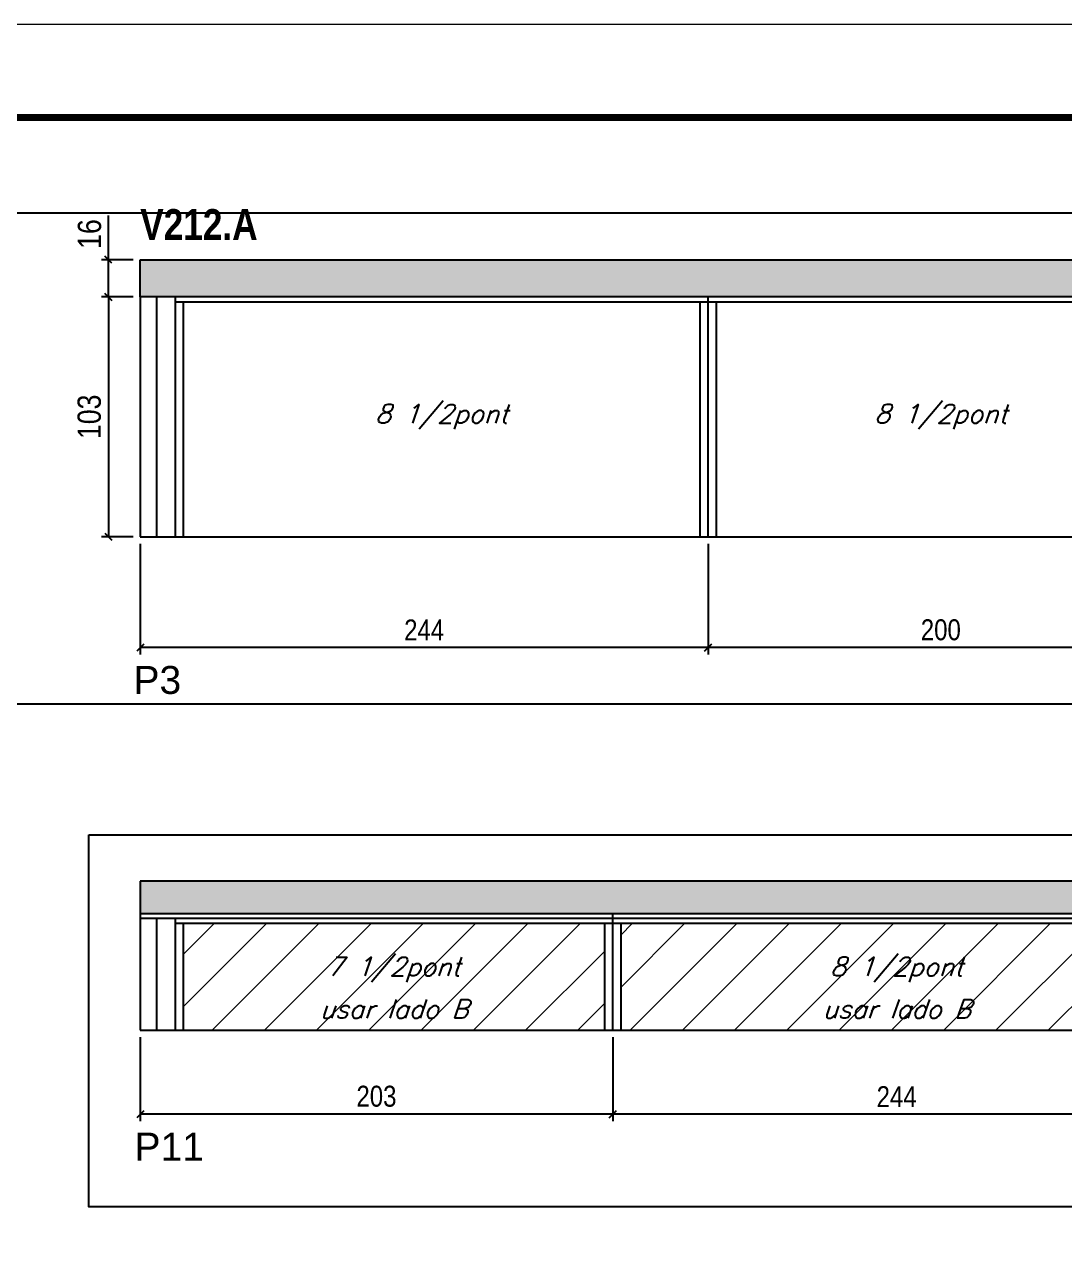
# Model space of a CAD drawing. Extents: x 2603 to 22413, y 1253 to 30260.
# Drawn here: x 4698 to 5145, y 24750 to 25275 of the extents above; entities that cross this region are included whole.
import ezdxf

# ---------------------------------------------------------------- set-up
doc = ezdxf.new("R2010")
doc.units = 0
doc.linetypes.add('DASHED', pattern=[0.75, 0.5, -0.25])
for name, color, linetype in [('5', 5, 'Continuous'), ('COTA', 241, 'Continuous'), ('NOMENCLATURA', 7, 'Continuous'), ('Painéis', 200, 'Continuous'), ('SARR_2.2x7', 40, 'Continuous'), ('SARR_3.5x7', 81, 'Continuous'), ('texto', 7, 'Continuous')]:
    doc.layers.add(name, color=color, linetype=linetype)
for name, color, linetype, lineweight in [('Folhas', 255, 'Continuous', 9), ('Hachura', 251, 'Continuous', 9), ('SARRAFO DE PRESSAO', 251, 'DASHED', 9)]:
    doc.layers.add(name, color=color, linetype=linetype, lineweight=lineweight)
doc.styles.add('COTA TECNICA', font='techl___.ttf', dxfattribs={"height": 10})
doc.styles.add('COTA TECNICA-50', font='techl___.ttf', dxfattribs={"height": 9})
doc.styles.add('Romans', font='romans.shx')
doc.styles.get("Standard").update_dxf_attribs({"font": 'arial.ttf'})
doc.styles.add('TECNICA', font='techb___.ttf', dxfattribs={"height": 10})
doc.dimstyles.new('COTA PAINEL-50', dxfattribs={"dimtxt": 9, "dimasz": 3, "dimexe": 3, "dimexo": 3, "dimgap": 3, "dimtad": 1, "dimdec": 1, "dimzin": 12, "dimdsep": 46, "dimtxsty": 'COTA TECNICA-50', "dimblk1": 'OBLIQUE', "dimblk2": 'OBLIQUE', "dimsah": 1, "dimcen": 0.9, "dimclrd": 4, "dimclre": 4, "dimclrt": 240, "dimadec": 1, "dimazin": 3, "dimtfac": 1, "dimtdec": 1, "dimtmove": 0, "dimatfit": 3, "dimfxl": 1, "dimtolj": 1, "dimtzin": 12, "dimarcsym": 0})
doc.dimstyles.new('PAINEL', dxfattribs={"dimtxt": 10, "dimasz": 3, "dimexe": 3, "dimexo": 3, "dimgap": 3, "dimtad": 1, "dimdec": 1, "dimzin": 12, "dimdsep": 46, "dimtxsty": 'COTA TECNICA', "dimblk1": 'OBLIQUE', "dimblk2": 'OBLIQUE', "dimsah": 1, "dimcen": 0.9, "dimclrd": 4, "dimclre": 4, "dimclrt": 240, "dimadec": 1, "dimazin": 3, "dimtfac": 1, "dimtdec": 1, "dimtmove": 0, "dimatfit": 3, "dimfxl": 1, "dimtolj": 1, "dimtzin": 12, "dimarcsym": 0})

# ---------------------------------------------------------------- blocks, each defined once
blk = doc.blocks.new('9999999999')
at = {"layer": 'Folhas'}
blk.add_lwpolyline([(98138.98, 34190.21), (99623.98, 34190.21), (99623.98, 35240.21), (98138.98, 35240.21)], close=True, dxfattribs=at)
at = {"layer": 'Folhas', "color": 30, "const_width": 3}
blk.add_lwpolyline([(98213.98, 34230.21), (99583.98, 34230.21), (99583.98, 35200.21), (98213.98, 35200.21)], close=True, dxfattribs=at)
blk = doc.blocks.new('_Oblique')
at = {"color": 0, "linetype": 'ByBlock', "lineweight": -2}
blk.add_line((-0.5, -0.5), (0.5, 0.5), dxfattribs=at)
blk = doc.blocks.new('*D523')
at = {"layer": 'COTA', "color": 4, "linetype": 'ByBlock', "lineweight": -2, "transparency": 16777216}
for p, q in [((4991.86, 25051.82), (4991.86, 25004.18)), ((5191.86, 25051.82), (5191.86, 25004.18)), ((5191.86, 25007.18), (4991.86, 25007.18))]:
    blk.add_line(p, q, dxfattribs=at)
at = {"layer": 'Defpoints', "color": 0, "linetype": 'ByBlock', "transparency": 16777216}
for p in [(4991.86, 25054.82), (5191.86, 25054.82), (4991.86, 25007.18)]:
    blk.add_point(p, dxfattribs=at)
at = {"layer": 'COTA', "color": 4, "linetype": 'ByBlock', "lineweight": -2, "transparency": 16777216, "xscale": 3, "yscale": 3, "zscale": 3, "rotation": 180}
blk.add_blockref('_Oblique', (4991.86, 25007.18), dxfattribs=at)
at = {"layer": 'COTA', "color": 4, "linetype": 'ByBlock', "lineweight": -2, "transparency": 16777216, "xscale": 3, "yscale": 3, "zscale": 3}
blk.add_blockref('_Oblique', (5191.86, 25007.18), dxfattribs=at)
at = {"layer": 'COTA', "color": 240, "linetype": 'ByBlock', "transparency": 16777216, "insert": (5091.86, 25014.77), "char_height": 9, "attachment_point": 5, "style": 'COTA TECNICA-50'}
blk.add_mtext('\\A1;200', dxfattribs=at)
blk = doc.blocks.new('*D2819')
at = {"layer": 'COTA', "color": 4, "linetype": 'ByBlock', "lineweight": -2, "transparency": 16777216}
for p, q in [((4747.86, 25051.82), (4747.86, 25004.18)), ((4991.86, 25051.82), (4991.86, 25004.18)), ((4991.86, 25007.18), (4747.86, 25007.18))]:
    blk.add_line(p, q, dxfattribs=at)
at = {"layer": 'Defpoints', "color": 0, "linetype": 'ByBlock', "transparency": 16777216}
for p in [(4747.86, 25054.82), (4991.86, 25054.82), (4747.86, 25007.18)]:
    blk.add_point(p, dxfattribs=at)
at = {"layer": 'COTA', "color": 4, "linetype": 'ByBlock', "lineweight": -2, "transparency": 16777216, "xscale": 3, "yscale": 3, "zscale": 3, "rotation": 180}
blk.add_blockref('_Oblique', (4747.86, 25007.18), dxfattribs=at)
at = {"layer": 'COTA', "color": 4, "linetype": 'ByBlock', "lineweight": -2, "transparency": 16777216, "xscale": 3, "yscale": 3, "zscale": 3}
blk.add_blockref('_Oblique', (4991.86, 25007.18), dxfattribs=at)
at = {"layer": 'COTA', "color": 240, "linetype": 'ByBlock', "transparency": 16777216, "insert": (4869.86, 25014.75), "char_height": 9, "attachment_point": 5, "style": 'COTA TECNICA-50'}
blk.add_mtext('\\A1;244', dxfattribs=at)
blk = doc.blocks.new('*D2825')
at = {"layer": 'COTA', "color": 4, "linetype": 'ByBlock', "lineweight": -2, "transparency": 16777216}
for p, q in [((4744.86, 25157.82), (4731.22, 25157.82)), ((4734.22, 25157.82), (4734.22, 25054.82)), ((4744.86, 25054.82), (4731.22, 25054.82))]:
    blk.add_line(p, q, dxfattribs=at)
at = {"layer": 'Defpoints', "color": 0, "linetype": 'ByBlock', "transparency": 16777216}
for p in [(4747.86, 25157.82), (4734.22, 25054.82), (4747.86, 25054.82)]:
    blk.add_point(p, dxfattribs=at)
at = {"layer": 'COTA', "color": 4, "linetype": 'ByBlock', "lineweight": -2, "transparency": 16777216, "xscale": 3, "yscale": 3, "zscale": 3}
for p, rotation in [((4734.22, 25157.82), 90), ((4734.22, 25054.82), 270)]:
    blk.add_blockref('_Oblique', p, dxfattribs=dict(at, rotation=rotation))
at = {"layer": 'COTA', "color": 240, "linetype": 'ByBlock', "transparency": 16777216, "insert": (4726, 25106.32), "char_height": 10, "attachment_point": 5, "rotation": 90, "style": 'COTA TECNICA'}
blk.add_mtext('\\A1;103', dxfattribs=at)
blk = doc.blocks.new('*D2826')
at = {"layer": 'COTA', "color": 4, "linetype": 'ByBlock', "lineweight": -2, "transparency": 16777216}
for p, q in [((4734.22, 25173.82), (4734.22, 25192.83)), ((4744.86, 25173.82), (4731.22, 25173.82)), ((4734.22, 25157.82), (4734.22, 25173.82)), ((4744.86, 25157.82), (4731.22, 25157.82))]:
    blk.add_line(p, q, dxfattribs=at)
at = {"layer": 'Defpoints', "color": 0, "linetype": 'ByBlock', "transparency": 16777216}
for p in [(4734.22, 25173.82), (4747.86, 25173.82), (4747.86, 25157.82)]:
    blk.add_point(p, dxfattribs=at)
at = {"layer": 'COTA', "color": 4, "linetype": 'ByBlock', "lineweight": -2, "transparency": 16777216, "xscale": 3, "yscale": 3, "zscale": 3}
for p, rotation in [((4734.22, 25173.82), 90), ((4734.22, 25157.82), 270)]:
    blk.add_blockref('_Oblique', p, dxfattribs=dict(at, rotation=rotation))
at = {"layer": 'COTA', "color": 240, "linetype": 'ByBlock', "transparency": 16777216, "insert": (4726.12, 25184.83), "char_height": 10, "attachment_point": 5, "rotation": 90, "style": 'COTA TECNICA'}
blk.add_mtext('\\A1;16', dxfattribs=at)
blk = doc.blocks.new('*D524')
at = {"layer": 'COTA', "color": 4, "linetype": 'ByBlock', "lineweight": -2, "transparency": 16777216}
for p, q in [((4950.86, 24839.79), (4950.86, 24803.7)), ((5194.86, 24839.79), (5194.86, 24803.7)), ((5194.86, 24806.7), (4950.86, 24806.7))]:
    blk.add_line(p, q, dxfattribs=at)
at = {"layer": 'Defpoints', "color": 0, "linetype": 'ByBlock', "transparency": 16777216}
for p in [(4950.86, 24842.79), (5194.86, 24842.79), (4950.86, 24806.7)]:
    blk.add_point(p, dxfattribs=at)
at = {"layer": 'COTA', "color": 4, "linetype": 'ByBlock', "lineweight": -2, "transparency": 16777216, "xscale": 3, "yscale": 3, "zscale": 3, "rotation": 180}
blk.add_blockref('_Oblique', (4950.86, 24806.7), dxfattribs=at)
at = {"layer": 'COTA', "color": 4, "linetype": 'ByBlock', "lineweight": -2, "transparency": 16777216, "xscale": 3, "yscale": 3, "zscale": 3}
blk.add_blockref('_Oblique', (5194.86, 24806.7), dxfattribs=at)
at = {"layer": 'COTA', "color": 240, "linetype": 'ByBlock', "transparency": 16777216, "insert": (5072.86, 24814.27), "char_height": 9, "attachment_point": 5, "style": 'COTA TECNICA-50'}
blk.add_mtext('\\A1;244', dxfattribs=at)
blk = doc.blocks.new('*D2827')
at = {"layer": 'COTA', "color": 4, "linetype": 'ByBlock', "lineweight": -2, "transparency": 16777216}
for p, q in [((4747.86, 24839.79), (4747.86, 24803.7)), ((4950.86, 24839.79), (4950.86, 24803.7)), ((4950.86, 24806.7), (4747.86, 24806.7))]:
    blk.add_line(p, q, dxfattribs=at)
at = {"layer": 'Defpoints', "color": 0, "linetype": 'ByBlock', "transparency": 16777216}
for p in [(4747.86, 24842.79), (4950.86, 24842.79), (4747.86, 24806.7)]:
    blk.add_point(p, dxfattribs=at)
at = {"layer": 'COTA', "color": 4, "linetype": 'ByBlock', "lineweight": -2, "transparency": 16777216, "xscale": 3, "yscale": 3, "zscale": 3, "rotation": 180}
blk.add_blockref('_Oblique', (4747.86, 24806.7), dxfattribs=at)
at = {"layer": 'COTA', "color": 4, "linetype": 'ByBlock', "lineweight": -2, "transparency": 16777216, "xscale": 3, "yscale": 3, "zscale": 3}
blk.add_blockref('_Oblique', (4950.86, 24806.7), dxfattribs=at)
at = {"layer": 'COTA', "color": 240, "linetype": 'ByBlock', "transparency": 16777216, "insert": (4849.36, 24814.4), "char_height": 9, "attachment_point": 5, "style": 'COTA TECNICA-50'}
blk.add_mtext('\\A1;203', dxfattribs=at)

msp = doc.modelspace()

# ---------------------------------------------------------------- hatches: boundary and pattern name
at = {"layer": 'COTA', "linetype": 'ByBlock'}
h = msp.add_hatch(dxfattribs=at)
h.set_pattern_fill('AR-CONC', color=256, scale=0.03)
h.set_pattern_definition([(50, (-126418.0314, -5371.0305), (5.46554007, -0.47817257), [0.5715, -6.2865]), (355, (-126418.0314, -5371.0305), (-1.05730264, 5.73170536), [0.4572, -5.02921753]), (100.4514447, (-126417.576, -5371.0704), (4.40823741, 5.25353256), [0.48570026, -5.34270734]), (46.1842, (-126418.0314, -5369.5065), (8.13237123, -1.26126984), [0.85725, -9.42975]), (96.6355576, (-126417.354, -5369.612), (7.122124, 7.42278374), [0.7285507, -8.01406824]), (351.184151, (-126418.031, -5369.5065), (7.122124, 7.42278374), [0.685799, -7.54379196]), (21, (-126417.2694, -5369.8875), (4.54843174, -3.06795595), [0.5715, -6.2865]), (326, (-126417.2694, -5369.8875), (1.85406085, 5.52563898), [0.4572, -5.0292]), (71.451445, (-126416.8904, -5370.143), (6.40249258, 2.45768307), [0.48570026, -5.34269813]), (37.5, (-126418.0314, -5371.0305), (0.092658098, 2.536651166), [0, -4.96824, 0, -5.1054, 0, -5.04825]), (7.5, (-126418.0314, -5371.0305), (2.004589875, 3.005417245), [0, -2.91084, 0, -4.85394, 0, -1.92405]), (327.5, (-126419.7307, -5371.0305), (4.067717855, -0.17186232), [0, -1.905, 0, -5.9436, 0, -7.8867]), (317.5, (-126420.4927, -5371.0305), (4.44387544, 0.76279473), [0, -2.4765, 0, -3.94716, 0, -5.6007])])
h.paths.add_polyline_path([(5218.86, 25173.82), (4747.86, 25173.82), (4747.86, 25157.82), (5191.86, 25157.82), (5191.86, 25104.82), (5437.36, 25104.82), (5437.36, 25118.82), (5218.86, 25118.82)])
h = msp.add_hatch(dxfattribs=at)
h.set_pattern_fill('AR-CONC', color=256, scale=0.03)
h.set_pattern_definition([(50, (-127974.712, -7745.189), (5.46554007, -0.47817257), [0.5715, -6.2865]), (355, (-127974.712, -7745.189), (-1.05730264, 5.73170536), [0.4572, -5.02921753]), (100.4514447, (-127974.2564, -7745.2287), (4.40823741, 5.25353256), [0.48570026, -5.34270734]), (46.1842, (-127974.712, -7743.665), (8.13237123, -1.26126984), [0.85725, -9.42975]), (96.6355576, (-127974.034, -7743.77), (7.122124, 7.42278374), [0.7285507, -8.01406824]), (351.184151, (-127974.712, -7743.665), (7.122124, 7.42278374), [0.685799, -7.54379196]), (21, (-127973.95, -7744.046), (4.54843174, -3.06795595), [0.5715, -6.2865]), (326, (-127973.95, -7744.046), (1.85406085, 5.52563898), [0.4572, -5.0292]), (71.451445, (-127973.571, -7744.3015), (6.40249258, 2.45768307), [0.48570026, -5.34269813]), (37.5, (-127974.7119, -7745.1888), (0.092658098, 2.536651166), [0, -4.96824, 0, -5.1054, 0, -5.04825]), (7.5, (-127974.712, -7745.1888), (2.004589875, 3.005417245), [0, -2.91084, 0, -4.85394, 0, -1.92405]), (327.5, (-127976.4111, -7745.1888), (4.067717855, -0.17186232), [0, -1.905, 0, -5.9436, 0, -7.8867]), (317.5, (-127977.173, -7745.189), (4.44387544, 0.76279473), [0, -2.4765, 0, -3.94716, 0, -5.6007])])
h.paths.add_polyline_path([(4747.86, 24906.79), (4747.86, 24892.79), (5438.86, 24892.79), (5438.86, 24906.79)])
at = {"layer": 'Hachura', "linetype": 'ByBlock'}
h = msp.add_hatch(dxfattribs=at)
h.set_pattern_fill('ANSI31', color=256, scale=5)
h.set_pattern_definition([(45, (-126418.031, -5371.03), (-11.2253202, 11.2253202), [])])
h.paths.add_polyline_path([(4766.36, 24888.59), (4766.36, 24842.79), (4947.36, 24842.79), (4947.36, 24888.59)])
h.paths.add_polyline_path([(5191.36, 24842.79), (5191.36, 24888.59), (4954.36, 24888.59), (4954.36, 24842.79)])
h.paths.add_polyline_path([(5198.36, 24842.79), (5420.36, 24842.79), (5420.36, 24888.59), (5198.36, 24888.59)])

# ---------------------------------------------------------------- linework, layer by layer
at = {"layer": 'COTA', "linetype": 'ByBlock'}
for p, q in [((4747.86, 25173.82), (5218.86, 25173.82)), ((4747.86, 25157.82), (4747.86, 25173.82)), ((5438.86, 24906.79), (4747.86, 24906.79)), ((4747.86, 24906.79), (4747.86, 24892.79))]:
    msp.add_line(p, q, dxfattribs=at)
at = {"layer": 'COTA'}
for points in [[(4664.82, 25193.89), (5230.23, 25193.89), (5230.23, 24982.88), (4664.82, 24982.88)], [(4725.85, 24926.76), (5207.33, 24926.76), (5207.33, 24766.98), (4725.85, 24766.98)]]:
    msp.add_lwpolyline(points, close=True, dxfattribs=at)
at = {"layer": 'Painéis', "linetype": 'Continuous'}
for p, q in [((4747.86, 25157.82), (4747.86, 25054.82)), ((5191.86, 25157.82), (4747.86, 25157.82)), ((4991.86, 25054.82), (4991.86, 25157.82)), ((4747.86, 25054.82), (5437.36, 25054.82)), ((4747.86, 24892.79), (4747.86, 24842.79)), ((5438.86, 24892.79), (4747.86, 24892.79)), ((5438.86, 24890.79), (4747.86, 24890.79)), ((4950.86, 24842.79), (4950.86, 24892.79)), ((4747.86, 24842.79), (5438.86, 24842.79))]:
    msp.add_line(p, q, dxfattribs=at)
at = {"layer": 'SARR_2.2x7', "linetype": 'Continuous'}
for p, q in [((4754.86, 25157.82), (4754.86, 25054.82)), ((4991.86, 25155.62), (4762.86, 25155.62)), ((5191.86, 25155.62), (4991.86, 25155.62)), ((4754.86, 24890.79), (4754.86, 24842.79)), ((4950.86, 24888.59), (4762.86, 24888.59)), ((5194.86, 24888.59), (4950.86, 24888.59))]:
    msp.add_line(p, q, dxfattribs=at)
at = {"layer": 'SARR_3.5x7'}
for p, q in [((4762.86, 25157.82), (4762.86, 25054.82)), ((4766.36, 25155.62), (4766.36, 25054.82)), ((4988.36, 25155.62), (4988.36, 25054.82)), ((4995.36, 25155.62), (4995.36, 25054.82)), ((4762.86, 24890.79), (4762.86, 24842.79)), ((4766.36, 24888.59), (4766.36, 24842.79)), ((4947.36, 24888.59), (4947.36, 24842.79)), ((4954.36, 24888.59), (4954.36, 24842.79))]:
    msp.add_line(p, q, dxfattribs=at)

# ---------------------------------------------------------------- block references
at = {"layer": 'SARRAFO DE PRESSAO', "color": 6, "linetype": 'ByBlock'}
msp.add_blockref('9999999999', (-93937.51, -9965.33), dxfattribs=at)

# ---------------------------------------------------------------- texts
at = {"layer": '5', "linetype": 'Continuous'}
for s, p in [('P3', (4744.96, 24987.28)), ('P11', (4745.41, 24786.81))]:
    msp.add_text(s, height=12, rotation=360, dxfattribs=at).set_placement(p)
at = {"layer": 'NOMENCLATURA', "style": 'TECNICA'}
msp.add_text('V212.A', height=13.2, dxfattribs=at).set_placement((4747.86, 25182.34))
at = {"layer": 'texto', "color": 2, "char_height": 8, "attachment_point": 5, "style": 'Romans'}
for s, insert in [('{\\Q19;\\C256;8 1/2pont}', (4877.36, 25106.32)), ('{\\Q19;\\C256;8 1/2pont}', (5091.86, 25106.32)), ('{\\Q19;\\C256;7 1/2pont}', (4856.86, 24868.79)), ('{\\Q19;\\C256;8 1/2pont}', (5072.86, 24868.79)), ('{\\Q19;\\C256;usar lado B}', (4856.86, 24851.95)), ('{\\Q19;\\C256;usar lado B}', (5072.86, 24851.95))]:
    msp.add_mtext(s, dxfattribs=dict(at, insert=insert))

# ---------------------------------------------------------------- dimensions: what is measured, and where the dimension line sits
at = {"layer": 'COTA', "linetype": 'ByBlock'}
for base, p2, picture, middle in [((4734.22, 25173.82), (4747.86, 25173.82), '*D2826', (4726.12, 25184.83)), ((4734.22, 25054.82), (4747.86, 25054.82), '*D2825', (4726, 25106.32))]:
    dim = msp.add_linear_dim(base=base, p1=(4747.86, 25157.82), p2=p2, angle=90, dimstyle='PAINEL', dxfattribs=at)
    dim.commit()
    dim.dimension.update_dxf_attribs({"geometry": picture, "text_midpoint": middle})
for base, p1, p2, picture, middle in [((4747.86, 25007.18), (4991.86, 25054.82), (4747.86, 25054.82), '*D2819', (4869.86, 25014.75)), ((4747.86, 24806.7), (4950.86, 24842.79), (4747.86, 24842.79), '*D2827', (4849.36, 24814.4))]:
    dim = msp.add_linear_dim(base=base, p1=p1, p2=p2, angle=180, dimstyle='COTA PAINEL-50', override={"dimarcsym": 1}, dxfattribs=at)
    dim.commit()
    dim.dimension.update_dxf_attribs({"geometry": picture, "text_midpoint": middle})
for base, p1, p2, picture, middle in [((4991.86, 25007.18), (5191.86, 25054.82), (4991.86, 25054.82), '*D523', (5091.86, 25014.77)), ((4950.86, 24806.7), (5194.86, 24842.79), (4950.86, 24842.79), '*D524', (5072.86, 24814.27))]:
    dim = msp.add_linear_dim(base=base, p1=p1, p2=p2, dimstyle='COTA PAINEL-50', override={"dimarcsym": 1}, dxfattribs=at)
    dim.commit()
    dim.dimension.update_dxf_attribs({"geometry": picture, "text_midpoint": middle})

doc.saveas('drawing.dxf')
